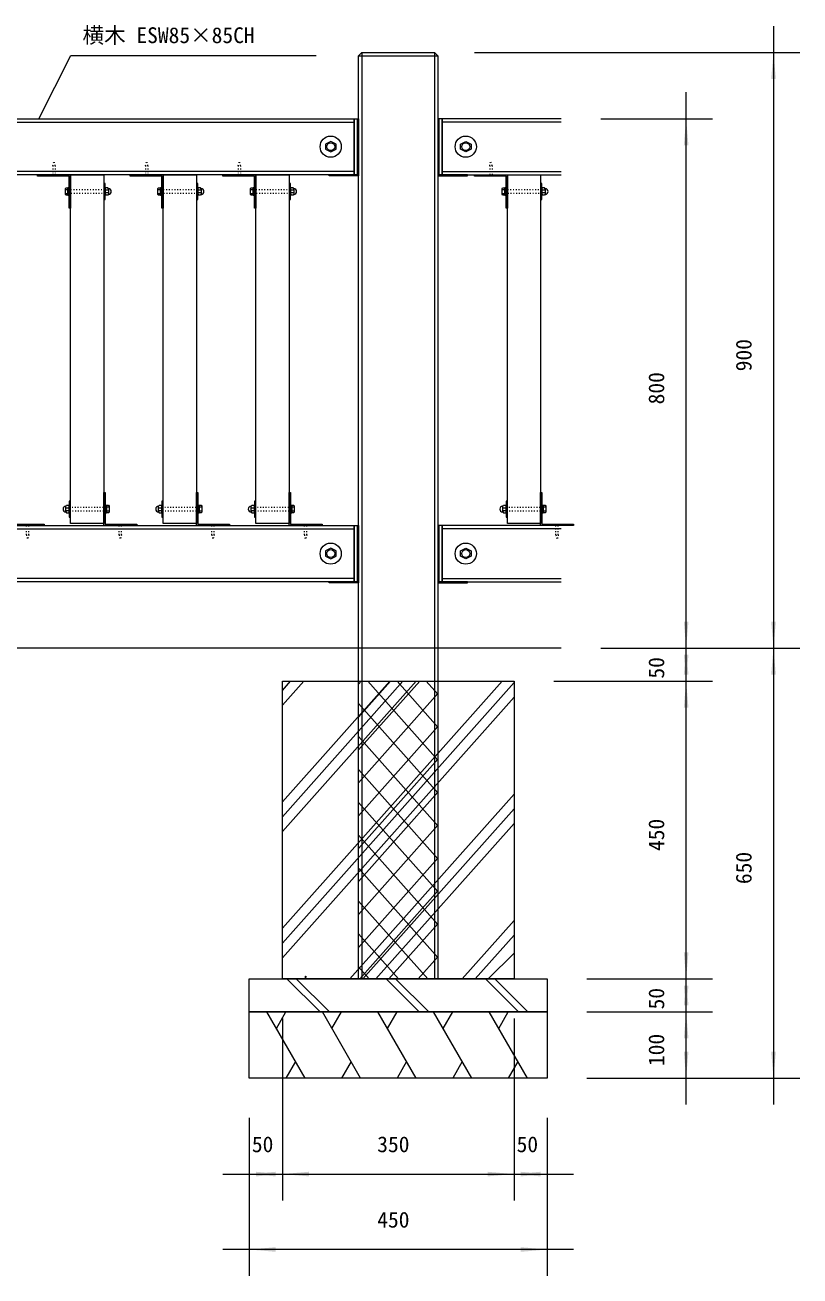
# Model space of a CAD drawing. Units: millimetres, scale not verified. Extents: x -3900 to 3900, y -2750 to 2750.
# Drawn here: x -610 to 561, y -463 to 1428 of the extents above; entities that cross this region are included whole.
import ezdxf
from ezdxf.enums import TextEntityAlignment as Align

# ---------------------------------------------------------------- set-up
doc = ezdxf.new("R2010")
doc.units = ezdxf.units.MM
doc.header["$LTSCALE"] = 20
doc.linetypes.add('USER5', pattern=[0.208282, 0.069427, -0.138855])
doc.layers.add('0-1_IMPORTED', color=30, linetype='Continuous', lineweight=18)
doc.styles.add('ＭＳ ゴシック', font='')
doc.styles.get('ＭＳ ゴシック').set_extended_font_data('MS Gothic')

msp = doc.modelspace()

# ---------------------------------------------------------------- linework, layer by layer
at = {"layer": '0-1_IMPORTED', "color": 1}
for p, q in [((521, 1426), (521, 1386)), ((-588.8, 1286), (-540.88, 1381.71)), ((-540.88, 1381.71), (-170, 1381.71)), ((69, 1386), (561, 1386)), ((521, 1386), (521, 486)), ((389, 1286), (389, 1326)), ((260, 1286), (429, 1286)), ((389, 486), (389, 1286)), ((389, 486), (389, 526)), ((521, 526), (521, 486)), ((260, 486), (429, 486)), ((260, 486), (429, 486)), ((260, 486), (561, 486)), ((260, 486), (561, 486)), ((389, 436), (389, 486)), ((389, 446), (389, 486)), ((389, 436), (389, 476)), ((521, 486), (521, 446)), ((521, 486), (521, -164)), ((189, 436), (429, 436)), ((189, 436), (429, 436)), ((389, -14), (389, 436)), ((389, 396), (389, 436)), ((389, -14), (389, 26)), ((239, -14), (429, -14)), ((239, -14), (429, -14)), ((389, -64), (389, -14)), ((389, -54), (389, -14)), ((389, -64), (389, -24)), ((-221, -74), (-221, -349)), ((-221, -74), (-221, -349)), ((129, -74), (129, -349)), ((129, -74), (129, -349)), ((239, -64), (429, -64)), ((239, -64), (429, -64)), ((389, -164), (389, -64)), ((389, -104), (389, -64)), ((239, -164), (429, -164)), ((239, -164), (561, -164)), ((389, -204), (389, -164)), ((521, -164), (521, -204)), ((-271, -224), (-271, -349)), ((-271, -224), (-271, -463)), ((179, -224), (179, -349)), ((179, -224), (179, -463)), ((-311, -309), (-271, -309)), ((-271, -309), (-221, -309)), ((-261, -309), (-221, -309)), ((-221, -309), (-181, -309)), ((-221, -309), (129, -309)), ((89, -309), (129, -309)), ((129, -309), (169, -309)), ((129, -309), (179, -309)), ((179, -309), (219, -309)), ((-271, -423), (-311, -423)), ((179, -423), (-271, -423)), ((219, -423), (179, -423))]:
    msp.add_line(p, q, dxfattribs=at)
at = {"layer": '0-1_IMPORTED'}
for p, q in [((-106, 1381), (14, 1381)), ((-101, 1386), (-101, -14)), ((9, 1386), (9, -14)), ((-1479.5, 1281), (-112.5, 1281)), ((200, 1281), (20.5, 1281)), ((-112.5, 1206), (-1479.5, 1206)), ((20.5, 1206), (200, 1206)), ((-549, 1178.91), (-545, 1178.91)), ((-549, 1173.09), (-545, 1173.09)), ((-489, 1180), (-487.99, 1181.75)), ((-489, 1180), (-489, 1172)), ((-484, 1177.99), (-489, 1177.99)), ((-484, 1174.01), (-489, 1174.01)), ((-485.01, 1181.75), (-487.99, 1181.75)), ((-484, 1180), (-485.01, 1181.75)), ((-483.75, 1180.25), (-484, 1180.25)), ((-484, 1180), (-484, 1172)), ((-409, 1178.91), (-405, 1178.91)), ((-409, 1173.09), (-405, 1173.09)), ((-349, 1180), (-347.99, 1181.75)), ((-349, 1180), (-349, 1172)), ((-344, 1177.99), (-349, 1177.99)), ((-344, 1174.01), (-349, 1174.01)), ((-345.01, 1181.75), (-347.99, 1181.75)), ((-344, 1180), (-345.01, 1181.75)), ((-343.75, 1180.25), (-344, 1180.25)), ((-344, 1180), (-344, 1172)), ((-269, 1178.91), (-265, 1178.91)), ((-269, 1173.09), (-265, 1173.09)), ((-209, 1180), (-207.99, 1181.75)), ((-209, 1180), (-209, 1172)), ((-204, 1177.99), (-209, 1177.99)), ((-204, 1174.01), (-209, 1174.01)), ((-205.01, 1181.75), (-207.99, 1181.75)), ((-204, 1180), (-205.01, 1181.75)), ((-203.75, 1180.25), (-204, 1180.25)), ((-204, 1180), (-204, 1172)), ((111, 1178.91), (115, 1178.91)), ((111, 1173.09), (115, 1173.09)), ((171, 1180), (172.01, 1181.75)), ((171, 1180), (171, 1172)), ((176, 1177.99), (171, 1177.99)), ((176, 1174.01), (171, 1174.01)), ((174.99, 1181.75), (172.01, 1181.75)), ((176, 1180), (174.99, 1181.75)), ((176.25, 1180.25), (176, 1180.25)), ((176, 1180), (176, 1172)), ((-489, 1172), (-487.99, 1170.25)), ((-485.01, 1170.25), (-487.99, 1170.25)), ((-484, 1172), (-485.01, 1170.25)), ((-483.75, 1171.75), (-484, 1171.75)), ((-349, 1172), (-347.99, 1170.25)), ((-345.01, 1170.25), (-347.99, 1170.25)), ((-344, 1172), (-345.01, 1170.25)), ((-343.75, 1171.75), (-344, 1171.75)), ((-209, 1172), (-207.99, 1170.25)), ((-205.01, 1170.25), (-207.99, 1170.25)), ((-204, 1172), (-205.01, 1170.25)), ((-203.75, 1171.75), (-204, 1171.75)), ((171, 1172), (172.01, 1170.25)), ((174.99, 1170.25), (172.01, 1170.25)), ((176, 1172), (174.99, 1170.25)), ((176.25, 1171.75), (176, 1171.75)), ((-548.25, 700.25), (-548, 700.25)), ((-548, 700), (-546.99, 701.75)), ((-548, 692), (-548, 700)), ((-546.99, 701.75), (-544.01, 701.75)), ((-543, 700), (-544.01, 701.75)), ((-543, 692), (-543, 700)), ((-408.25, 700.25), (-408, 700.25)), ((-408, 700), (-406.99, 701.75)), ((-408, 692), (-408, 700)), ((-406.99, 701.75), (-404.01, 701.75)), ((-403, 700), (-404.01, 701.75)), ((-403, 692), (-403, 700)), ((-268.25, 700.25), (-268, 700.25)), ((-268, 700), (-266.99, 701.75)), ((-268, 692), (-268, 700)), ((-266.99, 701.75), (-264.01, 701.75)), ((-263, 700), (-264.01, 701.75)), ((-263, 692), (-263, 700)), ((111.75, 700.25), (112, 700.25)), ((112, 700), (113.01, 701.75)), ((112, 692), (112, 700)), ((113.01, 701.75), (115.99, 701.75)), ((117, 700), (115.99, 701.75)), ((117, 692), (117, 700)), ((-548.25, 691.75), (-548, 691.75)), ((-548, 697.99), (-543, 697.99)), ((-548, 694.01), (-543, 694.01)), ((-548, 692), (-546.99, 690.25)), ((-546.99, 690.25), (-544.01, 690.25)), ((-543, 692), (-544.01, 690.25)), ((-483, 698.91), (-487, 698.91)), ((-483, 693.09), (-487, 693.09)), ((-408.25, 691.75), (-408, 691.75)), ((-408, 697.99), (-403, 697.99)), ((-408, 694.01), (-403, 694.01)), ((-408, 692), (-406.99, 690.25)), ((-406.99, 690.25), (-404.01, 690.25)), ((-403, 692), (-404.01, 690.25)), ((-343, 698.91), (-347, 698.91)), ((-343, 693.09), (-347, 693.09)), ((-268.25, 691.75), (-268, 691.75)), ((-268, 697.99), (-263, 697.99)), ((-268, 694.01), (-263, 694.01)), ((-268, 692), (-266.99, 690.25)), ((-266.99, 690.25), (-264.01, 690.25)), ((-263, 692), (-264.01, 690.25)), ((-203, 698.91), (-207, 698.91)), ((-203, 693.09), (-207, 693.09)), ((111.75, 691.75), (112, 691.75)), ((112, 697.99), (117, 697.99)), ((112, 694.01), (117, 694.01)), ((112, 692), (113.01, 690.25)), ((113.01, 690.25), (115.99, 690.25)), ((117, 692), (115.99, 690.25)), ((177, 698.91), (173, 698.91)), ((177, 693.09), (173, 693.09)), ((-1479.5, 666), (-112.5, 666)), ((200, 666), (20.5, 666)), ((-112.5, 591), (-1479.5, 591)), ((20.5, 591), (200, 591)), ((200, 486), (-1996, 486)), ((-221, 399.79), (-188.81, 436)), ((-221, 422.06), (-208.61, 436)), ((-221, 208.87), (-19.11, 436)), ((-221, 231.15), (-38.91, 436)), ((-221, 253.42), (-58.71, 436)), ((-221, 62.5), (111, 436)), ((-106, 431.42), (-101.93, 436)), ((-106, 381.71), (-57.74, 436)), ((-106, 331.99), (-13.54, 436)), ((14, 316.7), (-92.05, 436)), ((14, 366.41), (-47.85, 436)), ((14, 416.13), (-3.66, 436)), ((-221, 40.23), (129, 433.98)), ((-106, 282.27), (14, 417.27)), ((-221, 17.95), (129, 411.7)), ((14, 266.98), (-106, 401.98)), ((-106, 232.55), (14, 367.55)), ((14, 217.26), (-106, 352.26)), ((-106, 182.83), (14, 317.83)), ((14, 167.54), (-106, 302.54)), ((-119.29, -14), (129, 265.33)), ((-106, 133.11), (14, 268.11)), ((14, 117.82), (-106, 252.82)), ((-99.5, -14), (129, 243.06)), ((-106, 83.39), (14, 218.39)), ((-79.7, -14), (129, 220.78)), ((14, 68.1), (-106, 203.1)), ((-106, 33.68), (14, 168.68)), ((14, 18.38), (-106, 153.38)), ((-104.18, -14), (14, 118.96)), ((-1.41, -14), (-106, 103.67)), ((-59.99, -14), (14, 69.24)), ((50.41, -14), (129, 74.41)), ((-45.6, -14), (-106, 53.95)), ((70.21, -14), (129, 52.14)), ((-15.8, -14), (14, 19.52)), ((90.01, -14), (129, 24.99)), ((-89.8, -14), (-106, 4.23)), ((-214.14, -13.82), (-164.14, -63.82)), ((-86, -14), (-206, -14)), ((-200, -13.82), (-150, -63.82)), ((-64.14, -13.82), (-14.14, -63.82)), ((-50, -13.82), (0, -63.82)), ((85.86, -13.82), (135.86, -63.82)), ((100, -13.82), (150, -63.82)), ((-186.87, -163.88), (-244.61, -63.88)), ((-230.17, -88.88), (-215.74, -63.88)), ((-102.87, -163.88), (-160.61, -63.88)), ((-146.17, -88.88), (-131.74, -63.88)), ((-18.87, -163.88), (-76.61, -63.88)), ((-62.17, -88.88), (-47.74, -63.88)), ((65.13, -163.88), (7.39, -63.88)), ((21.83, -88.88), (36.26, -63.88)), ((149.13, -163.88), (91.39, -63.88)), ((105.83, -88.88), (120.26, -63.88)), ((-201.31, -138.88), (-215.74, -163.88)), ((-117.31, -138.88), (-131.74, -163.88)), ((-33.31, -138.88), (-47.74, -163.88)), ((50.69, -138.88), (36.26, -163.88)), ((134.69, -138.88), (120.26, -163.88))]:
    msp.add_line(p, q, dxfattribs=at)
at = {"layer": '0-1_IMPORTED', "linetype": 'USER5'}
for p, q in [((-567.81, 1215), (-566, 1222.91)), ((-564.19, 1215), (-566, 1222.91)), ((-427.81, 1215), (-426, 1222.91)), ((-424.19, 1215), (-426, 1222.91)), ((-287.81, 1215), (-286, 1222.91)), ((-284.19, 1215), (-286, 1222.91)), ((92.19, 1215), (94, 1222.91)), ((95.81, 1215), (94, 1222.91)), ((-607.81, 657), (-606, 649.09)), ((-604.19, 657), (-606, 649.09)), ((-467.81, 657), (-466, 649.09)), ((-464.19, 657), (-466, 649.09)), ((-327.81, 657), (-326, 649.09)), ((-324.19, 657), (-326, 649.09)), ((-187.81, 657), (-186, 649.09)), ((-184.19, 657), (-186, 649.09)), ((192.19, 657), (194, 649.09)), ((195.81, 657), (194, 649.09))]:
    msp.add_line(p, q, dxfattribs=at)
at = {"layer": '0-1_IMPORTED', "color": 1, "linetype": 'USER5'}
for p, q in [((-567.81, 1215), (-567.81, 1199)), ((-564.19, 1215), (-564.19, 1199)), ((-427.81, 1215), (-427.81, 1199)), ((-424.19, 1215), (-424.19, 1199)), ((-287.81, 1215), (-287.81, 1199)), ((-284.19, 1215), (-284.19, 1199)), ((92.19, 1215), (92.19, 1199)), ((95.81, 1215), (95.81, 1199)), ((-607.81, 657), (-607.81, 673)), ((-604.19, 657), (-604.19, 673)), ((-467.81, 657), (-467.81, 673)), ((-464.19, 657), (-464.19, 673)), ((-327.81, 657), (-327.81, 673)), ((-324.19, 657), (-324.19, 673)), ((-187.81, 657), (-187.81, 673)), ((-184.19, 657), (-184.19, 673)), ((192.19, 657), (192.19, 673)), ((195.81, 657), (195.81, 673))]:
    msp.add_line(p, q, dxfattribs=at)
at = {"layer": '0-1_IMPORTED'}
for points in [[(-101, 1386), (9, 1386), (14, 1380.81), (14, -14), (-106, -14), (-106, 1380.81)], [(-1479.5, 1286), (-112.5, 1286), (-112.5, 1201), (-1479.5, 1201)], [(-106, 1286), (-106, 1199.5), (-150.5, 1199.5), (-150.5, 1201), (-107.5, 1201), (-107.5, 1286)], [(-112.5, 1286), (-107.5, 1286), (-107.5, 1201), (-112.5, 1201)], [(14, 1286), (14, 1199.5), (58.5, 1199.5), (58.5, 1201), (15.5, 1201), (15.5, 1286)], [(20.5, 1286), (15.5, 1286), (15.5, 1201), (20.5, 1201)], [(-148, 1235.71), (-140, 1239.71), (-140, 1247.71), (-148, 1251.71), (-156, 1247.71), (-156, 1239.71)], [(56, 1235.71), (48, 1239.71), (48, 1247.71), (56, 1251.71), (64, 1247.71), (64, 1239.71)], [(-541, 1201), (-541, 1151), (-543, 1151), (-543, 1199), (-591, 1199), (-591, 1201)], [(-541, 1201), (-491, 1201), (-491, 674), (-541, 674)], [(-401, 1201), (-401, 1151), (-403, 1151), (-403, 1199), (-451, 1199), (-451, 1201)], [(-401, 1201), (-351, 1201), (-351, 674), (-401, 674)], [(-261, 1201), (-261, 1151), (-263, 1151), (-263, 1199), (-311, 1199), (-311, 1201)], [(-261, 1201), (-211, 1201), (-211, 674), (-261, 674)], [(119, 1201), (119, 1151), (117, 1151), (117, 1199), (69, 1199), (69, 1201)], [(119, 1201), (169, 1201), (169, 674), (119, 674)], [(-549, 1180.45), (-548.25, 1181.75), (-545, 1181.75), (-545, 1170.25), (-548.25, 1170.25), (-549, 1171.55)], [(-545, 1182), (-543, 1182), (-543, 1170), (-545, 1170)], [(-489, 1188), (-491, 1188), (-491, 1164), (-489, 1164)], [(-409, 1180.45), (-408.25, 1181.75), (-405, 1181.75), (-405, 1170.25), (-408.25, 1170.25), (-409, 1171.55)], [(-405, 1182), (-403, 1182), (-403, 1170), (-405, 1170)], [(-349, 1188), (-351, 1188), (-351, 1164), (-349, 1164)], [(-269, 1180.45), (-268.25, 1181.75), (-265, 1181.75), (-265, 1170.25), (-268.25, 1170.25), (-269, 1171.55)], [(-265, 1182), (-263, 1182), (-263, 1170), (-265, 1170)], [(-209, 1188), (-211, 1188), (-211, 1164), (-209, 1164)], [(111, 1180.45), (111.75, 1181.75), (115, 1181.75), (115, 1170.25), (111.75, 1170.25), (111, 1171.55)], [(115, 1182), (117, 1182), (117, 1170), (115, 1170)], [(171, 1188), (169, 1188), (169, 1164), (171, 1164)], [(-631, 671), (-631, 721), (-629, 721), (-629, 673), (-581, 673), (-581, 671)], [(-491, 671), (-491, 721), (-489, 721), (-489, 673), (-441, 673), (-441, 671)], [(-351, 671), (-351, 721), (-349, 721), (-349, 673), (-301, 673), (-301, 671)], [(-211, 671), (-211, 721), (-209, 721), (-209, 673), (-161, 673), (-161, 671)], [(169, 671), (169, 721), (171, 721), (171, 673), (219, 673), (219, 671)], [(-543, 684), (-541, 684), (-541, 708), (-543, 708)], [(-487, 690), (-489, 690), (-489, 702), (-487, 702)], [(-483, 691.55), (-483.75, 690.25), (-487, 690.25), (-487, 701.75), (-483.75, 701.75), (-483, 700.45)], [(-403, 684), (-401, 684), (-401, 708), (-403, 708)], [(-347, 690), (-349, 690), (-349, 702), (-347, 702)], [(-343, 691.55), (-343.75, 690.25), (-347, 690.25), (-347, 701.75), (-343.75, 701.75), (-343, 700.45)], [(-263, 684), (-261, 684), (-261, 708), (-263, 708)], [(-207, 690), (-209, 690), (-209, 702), (-207, 702)], [(-203, 691.55), (-203.75, 690.25), (-207, 690.25), (-207, 701.75), (-203.75, 701.75), (-203, 700.45)], [(117, 684), (119, 684), (119, 708), (117, 708)], [(173, 690), (171, 690), (171, 702), (173, 702)], [(177, 691.55), (176.25, 690.25), (173, 690.25), (173, 701.75), (176.25, 701.75), (177, 700.45)], [(-1479.5, 671), (-112.5, 671), (-112.5, 586), (-1479.5, 586)], [(-106, 671), (-106, 584.5), (-150.5, 584.5), (-150.5, 586), (-107.5, 586), (-107.5, 671)], [(-112.5, 671), (-107.5, 671), (-107.5, 586), (-112.5, 586)], [(14, 671), (14, 584.5), (58.5, 584.5), (58.5, 586), (15.5, 586), (15.5, 671)], [(20.5, 671), (15.5, 671), (15.5, 586), (20.5, 586)], [(-148, 620.71), (-140, 624.71), (-140, 632.71), (-148, 636.71), (-156, 632.71), (-156, 624.71)], [(56, 620.71), (48, 624.71), (48, 632.71), (56, 636.71), (64, 632.71), (64, 624.71)], [(-221, 436), (129, 436), (129, -14), (-221, -14)], [(-271, -14), (179, -14), (179, -64), (-271, -64)], [(-186, -14), (-186.35, -10), (-185.65, -10)], [(-271, -64), (179, -64), (179, -164), (-271, -164)]]:
    msp.add_lwpolyline(points, close=True, dxfattribs=at)
for points in [[(200, 1286), (20.5, 1286), (20.5, 1201), (200, 1201)], [(200, 671), (20.5, 671), (20.5, 586), (200, 586)]]:
    msp.add_lwpolyline(points, dxfattribs=at)
at = {"layer": '0-1_IMPORTED', "linetype": 'USER5'}
for points in [[(-545, 1179), (-489, 1179), (-489, 1173), (-545, 1173)], [(-405, 1179), (-349, 1179), (-349, 1173), (-405, 1173)], [(-265, 1179), (-209, 1179), (-209, 1173), (-265, 1173)], [(115, 1179), (171, 1179), (171, 1173), (115, 1173)], [(-487, 693), (-543, 693), (-543, 699), (-487, 699)], [(-347, 693), (-403, 693), (-403, 699), (-347, 699)], [(-207, 693), (-263, 693), (-263, 699), (-207, 699)], [(173, 693), (117, 693), (117, 699), (173, 699)]]:
    msp.add_lwpolyline(points, close=True, dxfattribs=at)
at = {"layer": '0-1_IMPORTED'}
for centre, radius in [((-148, 1243.71), 16), ((-148, 1243.71), 6), ((56, 1243.71), 16), ((56, 1243.71), 6), ((-148, 628.71), 16), ((56, 628.71), 16), ((-148, 628.71), 6), ((56, 628.71), 6)]:
    msp.add_circle(centre, radius, dxfattribs=at)
for centre, start, end in [((-483.75, 1176), 270, 90), ((-343.75, 1176), 270, 90), ((-203.75, 1176), 270, 90), ((176.25, 1176), 270, 90), ((-548.25, 696), 90, 270), ((-408.25, 696), 90, 270), ((-268.25, 696), 90, 270), ((111.75, 696), 90, 270)]:
    msp.add_arc(centre, 4.25, start, end, dxfattribs=at)
at = {"layer": '0-1_IMPORTED', "color": 1}
for points in [[(521, 1386), (524.5, 1346), (517.5, 1346)], [(389, 1286), (392.5, 1246), (385.5, 1246)], [(389, 486), (385.5, 526), (392.5, 526)], [(521, 486), (517.5, 526), (524.5, 526)], [(389, 486), (392.5, 446), (385.5, 446)], [(389, 436), (385.5, 476), (392.5, 476)], [(521, 486), (524.5, 446), (517.5, 446)], [(389, 436), (392.5, 396), (385.5, 396)], [(389, -14), (385.5, 26), (392.5, 26)], [(389, -14), (392.5, -54), (385.5, -54)], [(389, -64), (385.5, -24), (392.5, -24)], [(389, -64), (392.5, -104), (385.5, -104)], [(389, -164), (385.5, -124), (392.5, -124)], [(521, -164), (517.5, -124), (524.5, -124)], [(-271, -309), (-231, -305.5), (-231, -312.5)], [(-221, -309), (-261, -312.5), (-261, -305.5)], [(-221, -309), (-181, -305.5), (-181, -312.5)], [(129, -309), (89, -312.5), (89, -305.5)], [(129, -309), (169, -305.5), (169, -312.5)], [(179, -309), (139, -312.5), (139, -305.5)], [(-271, -423), (-231, -419.5), (-231, -426.5)], [(179, -423), (139, -426.5), (139, -419.5)]]:
    msp.add_solid(points, dxfattribs=at)

# ---------------------------------------------------------------- texts
at = {"layer": '0-1_IMPORTED', "color": 7, "style": 'ＭＳ ゴシック'}
for s, p in [('横木 ESW85×85CH', (-523.05, 1393.06)), ('50', (-267.17, -283.07)), ('350', (-77.75, -283.07)), ('50', (132.83, -283.07)), ('450', (-77.75, -397.07))]:
    msp.add_text(s, height=23.88, dxfattribs=at).set_placement(p, align=Align.BOTTOM_LEFT)
for s, p in [('900', (495.07, 904.25)), ('800', (363.07, 854.25)), ('50', (363.07, 439.83)), ('450', (363.07, 179.25)), ('650', (495.07, 129.25)), ('50', (363.07, -60.17)), ('100', (363.07, -145.75))]:
    msp.add_text(s, height=23.88, rotation=90, dxfattribs=at).set_placement(p, align=Align.BOTTOM_LEFT)

doc.saveas('drawing.dxf')
